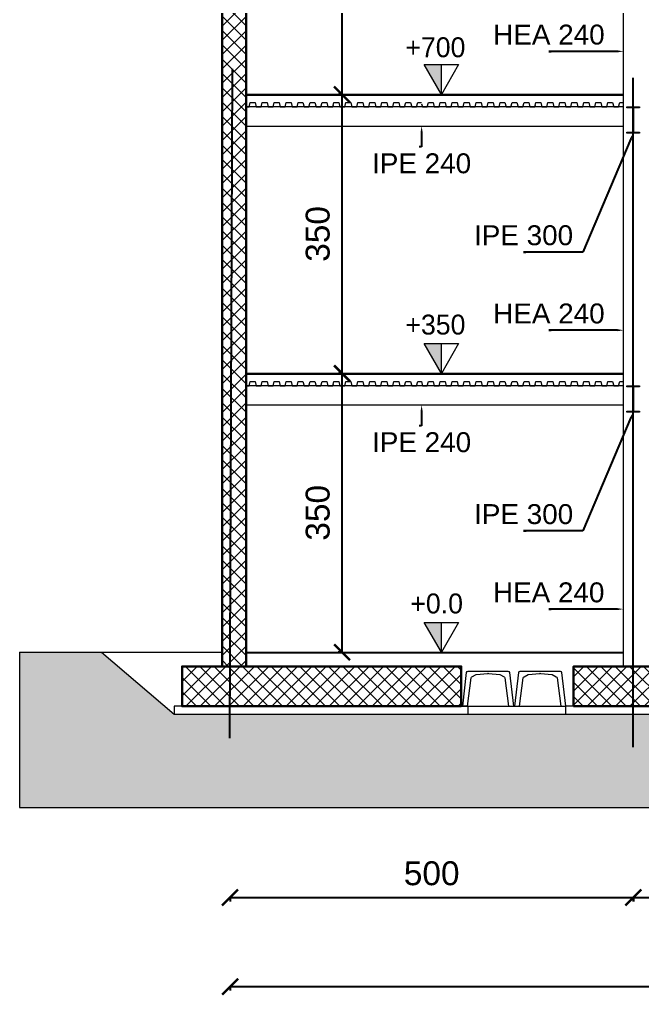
# Model space of a CAD drawing. Header units: millimetres. Extents: x 1415 to 3549, y 2194 to 4677.
# Drawn here: x 1802.07 to 1809.88, y 2270.37 to 2282.62 of the extents above; entities that cross this region are included whole.
import ezdxf
from ezdxf import colors
from ezdxf.entities.mleader import LeaderData, LeaderLine
from ezdxf.math import Vec2, Vec3

# ---------------------------------------------------------------- set-up
doc = ezdxf.new("R2010")
doc.units = ezdxf.units.MM
doc.linetypes.add('ACAD_ISO02W100', pattern=[15, 12, -3])
doc.layers.get('0').update_dxf_attribs({"plot": 0})
for name, color, linetype, lineweight in [('giunti', 7, 'Continuous', 15), ('Layer3', 7, 'Continuous', 15), ('Layer4', 7, 'Continuous', 15), ('quote', 252, 'Continuous', 5), ('Setti', 5, 'Continuous', 30), ('staffe', 10, 'Continuous', 9)]:
    doc.layers.add(name, color=color, linetype=linetype, lineweight=lineweight)
doc.layers.add('linea tratteggiata', color=221, linetype='ACAD_ISO02W100')
doc.styles.add('per i setti', font='ARIALN.TTF')
doc.styles.get("Standard").update_dxf_attribs({"font": 'arial.ttf'})
doc.dimstyles.new('quote cm scala 200', dxfattribs={"dimtxt": 0.3, "dimasz": 0.2, "dimexe": 0.05, "dimexo": 0.0015, "dimgap": 0.15, "dimtad": 1, "dimdec": 0, "dimlfac": 100, "dimzin": 0, "dimdsep": 46, "dimtxsty": 'Standard', "dimblk": 'ARCHTICK', "dimcen": 0, "dimclre": 252, "dimadec": 0, "dimazin": 2, "dimtfac": 1, "dimtdec": 0, "dimtofl": 0, "dimtmove": 0, "dimatfit": 3, "dimfxl": 0.0035, "dimfxlon": 1, "dimtolj": 1, "dimtzin": 0, "dimarcsym": 0})

# ---------------------------------------------------------------- blocks, each defined once
blk = doc.blocks.new('_ArchTick')
at = {"color": 0, "linetype": 'ByBlock', "const_width": 0.15}
blk.add_lwpolyline([(-0.5, -0.5), (0.5, 0.5)], dxfattribs=at)
blk = doc.blocks.new('*D292')
at = {"layer": 'Defpoints', "color": 0, "transparency": 16777216}
for p in [(1806.114, 2278.181), (1806.435, 2278.181), (1806.436, 2274.681)]:
    blk.add_point(p, dxfattribs=at)
at = {"layer": 'quote', "color": 252, "lineweight": -2, "transparency": 16777216}
for p, q in [((1806.117, 2278.181), (1806.064, 2278.181)), ((1806.117, 2274.681), (1806.064, 2274.681))]:
    blk.add_line(p, q, dxfattribs=at)
at = {"layer": 'quote', "color": 0, "linetype": 'Continuous', "lineweight": -2, "transparency": 16777216}
blk.add_line((1806.114, 2274.681), (1806.114, 2278.181), dxfattribs=at)
at = {"layer": 'quote', "color": 0, "lineweight": -2, "transparency": 16777216, "xscale": 0.2, "yscale": 0.2, "zscale": 0.2}
for p, rotation in [((1806.114, 2278.181), 90), ((1806.114, 2274.681), 270)]:
    blk.add_blockref('_ArchTick', p, dxfattribs=dict(at, rotation=rotation))
at = {"layer": 'quote', "color": 0, "transparency": 16777216, "insert": (1805.81, 2276.431), "char_height": 0.3, "attachment_point": 5, "rotation": 90}
blk.add_mtext('\\A1;350', dxfattribs=at)
blk = doc.blocks.new('*D293')
at = {"layer": 'Defpoints', "color": 0, "transparency": 16777216}
for p in [(1806.114, 2281.681), (1806.114, 2281.681), (1806.114, 2278.181)]:
    blk.add_point(p, dxfattribs=at)
at = {"layer": 'quote', "color": 252, "lineweight": -2, "transparency": 16777216}
for p, q in [((1806.114, 2281.681), (1806.164, 2281.681)), ((1806.114, 2278.181), (1806.064, 2278.181))]:
    blk.add_line(p, q, dxfattribs=at)
at = {"layer": 'quote', "color": 0, "linetype": 'Continuous', "lineweight": -2, "transparency": 16777216}
blk.add_line((1806.114, 2278.181), (1806.114, 2281.681), dxfattribs=at)
at = {"layer": 'quote', "color": 0, "lineweight": -2, "transparency": 16777216, "xscale": 0.2, "yscale": 0.2, "zscale": 0.2}
for p, rotation in [((1806.114, 2281.681), 90), ((1806.114, 2278.181), 270)]:
    blk.add_blockref('_ArchTick', p, dxfattribs=dict(at, rotation=rotation))
at = {"layer": 'quote', "color": 0, "transparency": 16777216, "insert": (1805.81, 2279.931), "char_height": 0.3, "attachment_point": 5, "rotation": 90}
blk.add_mtext('\\A1;350', dxfattribs=at)
blk = doc.blocks.new('*D294')
at = {"layer": 'Defpoints', "color": 0, "transparency": 16777216}
for p in [(1806.114, 2285.181), (1806.114, 2285.181), (1806.114, 2281.681)]:
    blk.add_point(p, dxfattribs=at)
at = {"layer": 'quote', "color": 252, "lineweight": -2, "transparency": 16777216}
for p, q in [((1806.114, 2285.181), (1806.064, 2285.181)), ((1806.114, 2281.681), (1806.064, 2281.681))]:
    blk.add_line(p, q, dxfattribs=at)
at = {"layer": 'quote', "color": 0, "linetype": 'Continuous', "lineweight": -2, "transparency": 16777216}
blk.add_line((1806.114, 2281.681), (1806.114, 2285.181), dxfattribs=at)
at = {"layer": 'quote', "color": 0, "lineweight": -2, "transparency": 16777216, "xscale": 0.2, "yscale": 0.2, "zscale": 0.2}
for p, rotation in [((1806.114, 2285.181), 90), ((1806.114, 2281.681), 270)]:
    blk.add_blockref('_ArchTick', p, dxfattribs=dict(at, rotation=rotation))
at = {"layer": 'quote', "color": 0, "transparency": 16777216, "insert": (1805.81, 2283.431), "char_height": 0.3, "attachment_point": 5, "rotation": 90}
blk.add_mtext('\\A1;350', dxfattribs=at)
blk = doc.blocks.new('*D1436')
at = {"layer": 'Defpoints', "color": 0, "transparency": 16777216}
for p in [(1809.766, 2274.21), (1814.762, 2274.209), (1814.762, 2271.602)]:
    blk.add_point(p, dxfattribs=at)
at = {"layer": 'quote', "color": 252, "lineweight": -2, "transparency": 16777216}
for p, q in [((1809.766, 2271.605), (1809.766, 2271.552)), ((1814.762, 2271.605), (1814.762, 2271.552))]:
    blk.add_line(p, q, dxfattribs=at)
at = {"layer": 'quote', "color": 0, "linetype": 'Continuous', "lineweight": -2, "transparency": 16777216}
blk.add_line((1809.766, 2271.602), (1814.762, 2271.602), dxfattribs=at)
at = {"layer": 'quote', "color": 0, "lineweight": -2, "transparency": 16777216, "xscale": 0.2, "yscale": 0.2, "zscale": 0.2, "rotation": 180}
blk.add_blockref('_ArchTick', (1809.766, 2271.602), dxfattribs=at)
at = {"layer": 'quote', "color": 0, "lineweight": -2, "transparency": 16777216, "xscale": 0.2, "yscale": 0.2, "zscale": 0.2}
blk.add_blockref('_ArchTick', (1814.762, 2271.602), dxfattribs=at)
at = {"layer": 'quote', "color": 0, "transparency": 16777216, "insert": (1812.264, 2271.905), "char_height": 0.3, "width": 0.89488, "attachment_point": 5}
blk.add_mtext('\\A1;500', dxfattribs=at)
blk = doc.blocks.new('*D1437')
at = {"layer": 'Defpoints', "color": 0, "transparency": 16777216}
for p in [(1804.709, 2274.21), (1809.767, 2274.21), (1809.767, 2271.602)]:
    blk.add_point(p, dxfattribs=at)
at = {"layer": 'quote', "color": 252, "lineweight": -2, "transparency": 16777216}
for p, q in [((1804.709, 2271.605), (1804.709, 2271.552)), ((1809.767, 2271.605), (1809.767, 2271.552))]:
    blk.add_line(p, q, dxfattribs=at)
at = {"layer": 'quote', "color": 0, "linetype": 'Continuous', "lineweight": -2, "transparency": 16777216}
blk.add_line((1804.709, 2271.602), (1809.767, 2271.602), dxfattribs=at)
at = {"layer": 'quote', "color": 0, "lineweight": -2, "transparency": 16777216, "xscale": 0.2, "yscale": 0.2, "zscale": 0.2, "rotation": 180}
blk.add_blockref('_ArchTick', (1804.709, 2271.602), dxfattribs=at)
at = {"layer": 'quote', "color": 0, "lineweight": -2, "transparency": 16777216, "xscale": 0.2, "yscale": 0.2, "zscale": 0.2}
blk.add_blockref('_ArchTick', (1809.767, 2271.602), dxfattribs=at)
at = {"layer": 'quote', "color": 0, "transparency": 16777216, "insert": (1807.238, 2271.905), "char_height": 0.3, "attachment_point": 5}
blk.add_mtext('\\A1;500', dxfattribs=at)
blk = doc.blocks.new('*D1443')
at = {"layer": 'Defpoints', "color": 0, "transparency": 16777216}
for p in [(1804.71, 2274.004), (1839.765, 2274.005), (1839.765, 2270.484)]:
    blk.add_point(p, dxfattribs=at)
at = {"layer": 'quote', "color": 252, "lineweight": -2, "transparency": 16777216}
for p, q in [((1804.71, 2270.487), (1804.71, 2270.434)), ((1839.765, 2270.487), (1839.765, 2270.434))]:
    blk.add_line(p, q, dxfattribs=at)
at = {"layer": 'quote', "color": 0, "linetype": 'Continuous', "lineweight": -2, "transparency": 16777216}
blk.add_line((1804.71, 2270.484), (1839.765, 2270.484), dxfattribs=at)
at = {"layer": 'quote', "color": 0, "lineweight": -2, "transparency": 16777216, "xscale": 0.2, "yscale": 0.2, "zscale": 0.2, "rotation": 180}
blk.add_blockref('_ArchTick', (1804.71, 2270.484), dxfattribs=at)
at = {"layer": 'quote', "color": 0, "lineweight": -2, "transparency": 16777216, "xscale": 0.2, "yscale": 0.2, "zscale": 0.2}
blk.add_blockref('_ArchTick', (1839.765, 2270.484), dxfattribs=at)
at = {"layer": 'quote', "color": 0, "transparency": 16777216, "insert": (1822.238, 2270.787), "char_height": 0.3, "attachment_point": 5}
blk.add_mtext('\\A1;3500', dxfattribs=at)

msp = doc.modelspace()

# ---------------------------------------------------------------- hatches: boundary and pattern name
at = {"layer": 'Layer4'}
h = msp.add_hatch(color=0, dxfattribs=at)
h.dxf.hatch_style = 1
h.paths.add_polyline_path([(1807.1426, 2282.0559), (1807.3591, 2281.6809), (1807.3591, 2282.0559)])
at = {"layer": 'Layer4', "true_color": 0x636466, "transparency": 33554687}
h = msp.add_hatch(color=251, dxfattribs=at)
h.dxf.hatch_style = 1
h.paths.add_polyline_path([(1809.845, 2281.5257), (1809.765, 2281.5257), (1809.685, 2281.5257), (1809.685, 2281.5142), (1809.7432, 2281.5142, -0.4142136), (1809.7612, 2281.4962), (1809.7612, 2281.3607), (1809.7612, 2281.2252, -0.4142136), (1809.7432, 2281.2072), (1809.685, 2281.2072), (1809.685, 2281.1957), (1809.765, 2281.1957), (1809.845, 2281.1957), (1809.845, 2281.2072), (1809.7867, 2281.2072, -0.4142136), (1809.7687, 2281.2252), (1809.7687, 2281.3607), (1809.7687, 2281.4962, -0.4142136), (1809.7867, 2281.5142), (1809.845, 2281.5142)])
at = {"layer": 'Layer4'}
h = msp.add_hatch(color=0, dxfattribs=at)
h.dxf.hatch_style = 1
h.paths.add_polyline_path([(1807.1428, 2278.5559), (1807.3594, 2278.1809), (1807.3594, 2278.5559)])
at = {"layer": 'Layer4', "true_color": 0x636466, "transparency": 33554687}
h = msp.add_hatch(color=251, dxfattribs=at)
h.dxf.hatch_style = 1
h.paths.add_polyline_path([(1809.845, 2278.0257), (1809.765, 2278.0257), (1809.685, 2278.0257), (1809.685, 2278.0142), (1809.7432, 2278.0142, -0.4142136), (1809.7612, 2277.9962), (1809.7612, 2277.8607), (1809.7612, 2277.7252, -0.4142136), (1809.7432, 2277.7072), (1809.685, 2277.7072), (1809.685, 2277.6957), (1809.765, 2277.6957), (1809.845, 2277.6957), (1809.845, 2277.7072), (1809.7867, 2277.7072, -0.4142136), (1809.7687, 2277.7252), (1809.7687, 2277.8607), (1809.7687, 2277.9962, -0.4142136), (1809.7867, 2278.0142), (1809.845, 2278.0142)])
at = {"layer": 'Layer4'}
h = msp.add_hatch(color=0, dxfattribs=at)
h.dxf.hatch_style = 1
h.paths.add_polyline_path([(1807.1428, 2275.0558), (1807.3594, 2274.6808), (1807.3594, 2275.0558)])
at = {"layer": 'quote', "transparency": 33554687}
h = msp.add_hatch(dxfattribs=at)
h.set_pattern_fill('EARTH', color=256, scale=0.09)
h.paths.add_polyline_path([(1842.3938, 2274.6812), (1841.4068, 2274.6832), (1840.4955, 2273.9063), (1840.4955, 2273.905), (1836.8095, 2273.9019), (1836.8095, 2273.9019), (1825.5787, 2273.9019), (1818.8387, 2273.9039), (1818.8387, 2273.9039), (1815.6132, 2273.9039), (1815.6132, 2273.9039), (1813.9132, 2273.9039), (1808.9172, 2273.9039), (1808.9172, 2273.9039), (1808.889, 2273.9039), (1807.6088, 2273.9039), (1804.0087, 2273.904), (1803.7704, 2274.107), (1803.6094, 2274.2442), (1803.5221, 2274.3187), (1803.0971, 2274.6808), (1802.0694, 2274.6808), (1802.0694, 2272.7327), (1842.3916, 2272.7327)])
at = {"layer": 'staffe', "lineweight": 5}
h = msp.add_hatch(dxfattribs=at)
h.set_pattern_fill('ANSI37', color=0, scale=0.04)
h.paths.add_polyline_path([(1819.9117, 2288.1808), (1819.7617, 2288.1808), (1819.6117, 2288.1808), (1819.6116, 2274.5039), (1819.9116, 2274.5039)])
h.paths.add_polyline_path([(1824.9116, 2288.1808), (1824.7577, 2288.1808), (1824.6116, 2288.1808), (1824.6123, 2274.5039), (1824.9123, 2274.5039)])
h.paths.add_polyline_path([(1804.9116, 2285.1808), (1804.6116, 2285.1808), (1804.6116, 2274.5039), (1804.9116, 2274.5039)])
h.paths.add_polyline_path([(1839.9116, 2285.1808), (1839.6116, 2285.1808), (1839.6116, 2274.5052), (1839.9116, 2274.5052)])
h = msp.add_hatch(dxfattribs=at)
h.set_pattern_fill('ANSI37', color=0, scale=0.04)
h.paths.add_polyline_path([(1807.6087, 2274.5039), (1804.7123, 2274.5039), (1804.7103, 2274.0039), (1807.6087, 2274.0039)])
h.paths.add_polyline_path([(1804.7123, 2274.5039), (1804.1087, 2274.5039), (1804.1087, 2274.0039), (1804.7103, 2274.0039)])
h.paths.add_polyline_path([(1810.5171, 2274.5039), (1809.7659, 2274.5039), (1809.7659, 2274.0039), (1810.5171, 2274.0039)])
h.paths.add_polyline_path([(1809.7659, 2274.5039), (1809.0171, 2274.5039), (1809.0171, 2274.0039), (1809.7659, 2274.0039)])
h.paths.add_polyline_path([(1815.5132, 2274.5039), (1814.7623, 2274.5039), (1814.7623, 2274.0039), (1815.5132, 2274.0039)])
h.paths.add_polyline_path([(1814.7623, 2274.5039), (1814.0132, 2274.5039), (1814.0132, 2274.0039), (1814.7623, 2274.0039)])
h.paths.add_polyline_path([(1819.7623, 2274.5039), (1818.9387, 2274.5039), (1818.9387, 2274.0039), (1819.7623, 2274.0039)])
h.paths.add_polyline_path([(1824.7623, 2274.5039), (1819.7623, 2274.5039), (1819.7623, 2274.0039), (1823.9787, 2274.0039), (1824.7623, 2274.0039)])
h.paths.add_polyline_path([(1825.5787, 2274.5039), (1824.7623, 2274.5039), (1824.7623, 2274.0039), (1825.5787, 2274.0039)])
h.paths.add_polyline_path([(1830.5132, 2274.5039), (1829.7623, 2274.5039), (1829.7623, 2274.0039), (1830.5132, 2274.0039)])
h.paths.add_polyline_path([(1829.7623, 2274.5039), (1829.0132, 2274.5039), (1829.0132, 2274.0039), (1829.7623, 2274.0039)])
h.paths.add_polyline_path([(1835.512, 2274.5039), (1834.7588, 2274.5039), (1834.7588, 2274.0039), (1835.512, 2274.0039)])
h.paths.add_polyline_path([(1834.7588, 2274.5039), (1834.012, 2274.5039), (1834.012, 2274.0039), (1834.7588, 2274.0039)])
h.paths.add_polyline_path([(1839.7648, 2274.5052), (1836.9095, 2274.505), (1836.9095, 2274.005), (1839.7648, 2274.0052)])
h.paths.add_polyline_path([(1840.4095, 2274.5053), (1839.7648, 2274.5052), (1839.7648, 2274.0052), (1840.4095, 2274.0053)])

# ---------------------------------------------------------------- linework, layer by layer
at = {"layer": 'giunti'}
msp.add_lwpolyline([(1809.645, 2274.5039), (1809.645, 2278.336), (1809.645, 2281.836), (1809.6459, 2285.0183)], dxfattribs=at)
at = {"layer": 'Layer3'}
for points in [[(1807.1116, 2281.5257), (1804.9116, 2281.5257)], [(1809.645, 2281.5257), (1807.1116, 2281.5257)], [(1807.1116, 2278.0257), (1804.9116, 2278.0257)], [(1809.645, 2278.0257), (1807.1116, 2278.0257)]]:
    msp.add_lwpolyline(points, dxfattribs=at)
for points in [[(1809.685, 2281.1957), (1809.685, 2281.2072), (1809.7432, 2281.2072, 0.4142136), (1809.7612, 2281.2252), (1809.7612, 2281.3607), (1809.7612, 2281.4962, 0.4142136), (1809.7432, 2281.5142), (1809.685, 2281.5142), (1809.685, 2281.5257), (1809.765, 2281.5257), (1809.845, 2281.5257), (1809.845, 2281.5142), (1809.7867, 2281.5142, 0.4142136), (1809.7687, 2281.4962), (1809.7687, 2281.3607), (1809.7687, 2281.2252, 0.4142136), (1809.7867, 2281.2072), (1809.845, 2281.2072), (1809.845, 2281.1957), (1809.765, 2281.1957)], [(1809.685, 2277.6957), (1809.685, 2277.7072), (1809.7432, 2277.7072, 0.4142136), (1809.7612, 2277.7252), (1809.7612, 2277.8607), (1809.7612, 2277.9962, 0.4142136), (1809.7432, 2278.0142), (1809.685, 2278.0142), (1809.685, 2278.0257), (1809.765, 2278.0257), (1809.845, 2278.0257), (1809.845, 2278.0142), (1809.7867, 2278.0142, 0.4142136), (1809.7687, 2277.9962), (1809.7687, 2277.8607), (1809.7687, 2277.7252, 0.4142136), (1809.7867, 2277.7072), (1809.845, 2277.7072), (1809.845, 2277.6957), (1809.765, 2277.6957)]]:
    msp.add_lwpolyline(points, format="xyb", close=True, dxfattribs=at)
at = {"layer": 'Layer4'}
for p, q in [((1807.1116, 2281.681), (1804.9116, 2281.6809)), ((1807.1116, 2281.6688), (1804.9116, 2281.6688)), ((1809.645, 2281.681), (1807.1116, 2281.6808)), ((1809.645, 2281.6688), (1807.1116, 2281.6688)), ((1807.1116, 2278.181), (1804.9116, 2278.1809)), ((1807.1116, 2278.1688), (1804.9116, 2278.1688)), ((1809.645, 2278.181), (1807.1116, 2278.1808)), ((1809.645, 2278.1688), (1807.1116, 2278.1688)), ((1804.9087, 2274.6808), (1809.6421, 2274.6808)), ((1809.6421, 2274.6674), (1804.9087, 2274.6674))]:
    msp.add_line(p, q, dxfattribs=at)
for points in [[(1807.3591, 2281.6809), (1807.1426, 2282.0559), (1807.5756, 2282.0559)], [(1807.3594, 2278.1809), (1807.1428, 2278.5559), (1807.5759, 2278.5559)], [(1807.3594, 2274.6808), (1807.1428, 2275.0558), (1807.5759, 2275.0558)]]:
    msp.add_lwpolyline(points, close=True, dxfattribs=at)
for points in [[(1807.3591, 2281.6809), (1807.3591, 2282.0559)], [(1804.9116, 2281.5257), (1804.9491, 2281.5257), (1804.9626, 2281.5807), (1805.024, 2281.5807), (1805.0375, 2281.5257), (1805.0991, 2281.5257), (1805.1053, 2281.5507)], [(1805.0282, 2281.5638), (1805.0375, 2281.5258), (1805.0991, 2281.5258), (1805.1126, 2281.5808), (1805.174, 2281.5808), (1805.1875, 2281.5258), (1805.2491, 2281.5258), (1805.2626, 2281.5808), (1805.324, 2281.5808), (1805.3375, 2281.5258), (1805.3991, 2281.5258), (1805.4126, 2281.5808), (1805.474, 2281.5808), (1805.4875, 2281.5258), (1805.5491, 2281.5258), (1805.5553, 2281.5508)], [(1805.4782, 2281.5638), (1805.4875, 2281.5258), (1805.5491, 2281.5258), (1805.5626, 2281.5808), (1805.624, 2281.5808), (1805.6375, 2281.5258), (1805.6991, 2281.5258), (1805.7126, 2281.5808), (1805.774, 2281.5808), (1805.7875, 2281.5258), (1805.8491, 2281.5258), (1805.8626, 2281.5808), (1805.924, 2281.5808), (1805.9375, 2281.5258), (1805.9991, 2281.5258), (1806.0053, 2281.5508)], [(1805.9282, 2281.5638), (1805.9375, 2281.5258), (1805.9991, 2281.5258), (1806.0126, 2281.5808), (1806.074, 2281.5808), (1806.0875, 2281.5258), (1806.1491, 2281.5258), (1806.1626, 2281.5808), (1806.224, 2281.5808), (1806.2375, 2281.5258), (1806.2991, 2281.5258), (1806.3126, 2281.5808), (1806.374, 2281.5808), (1806.3875, 2281.5258), (1806.4491, 2281.5258), (1806.4553, 2281.5508)], [(1806.3782, 2281.5638), (1806.3875, 2281.5258), (1806.4491, 2281.5258), (1806.4626, 2281.5808), (1806.524, 2281.5808), (1806.5375, 2281.5258), (1806.5991, 2281.5258), (1806.6126, 2281.5808), (1806.674, 2281.5808), (1806.6875, 2281.5258), (1806.7491, 2281.5258), (1806.7626, 2281.5808), (1806.824, 2281.5808), (1806.8375, 2281.5258), (1806.8991, 2281.5258), (1806.9053, 2281.5508)], [(1806.8282, 2281.5638), (1806.8375, 2281.5258), (1806.8991, 2281.5258), (1806.9126, 2281.5808), (1806.974, 2281.5808), (1806.9875, 2281.5258), (1807.0491, 2281.5258), (1807.0626, 2281.5808), (1807.1116, 2281.5808)], [(1807.1116, 2281.5637), (1807.1209, 2281.5257), (1807.1826, 2281.5257), (1807.1961, 2281.5807), (1807.2574, 2281.5807), (1807.2709, 2281.5257), (1807.3326, 2281.5257), (1807.3461, 2281.5807), (1807.4074, 2281.5807), (1807.4209, 2281.5257), (1807.4826, 2281.5257), (1807.4961, 2281.5807), (1807.5574, 2281.5807), (1807.5709, 2281.5257), (1807.6326, 2281.5257), (1807.6387, 2281.5507)], [(1807.5616, 2281.5638), (1807.5709, 2281.5258), (1807.6326, 2281.5258), (1807.6461, 2281.5808), (1807.7074, 2281.5808), (1807.7209, 2281.5258), (1807.7826, 2281.5258), (1807.7961, 2281.5808), (1807.8574, 2281.5808), (1807.8709, 2281.5258), (1807.9326, 2281.5258), (1807.9461, 2281.5808), (1808.0074, 2281.5808), (1808.0209, 2281.5258), (1808.0826, 2281.5258), (1808.0887, 2281.5508)], [(1808.0116, 2281.5638), (1808.0209, 2281.5258), (1808.0826, 2281.5258), (1808.0961, 2281.5808), (1808.1574, 2281.5808), (1808.1709, 2281.5258), (1808.2326, 2281.5258), (1808.2461, 2281.5808), (1808.3074, 2281.5808), (1808.3209, 2281.5258), (1808.3826, 2281.5258), (1808.3961, 2281.5808), (1808.4574, 2281.5808), (1808.4709, 2281.5258), (1808.5326, 2281.5258), (1808.5387, 2281.5508)], [(1808.4616, 2281.5638), (1808.4709, 2281.5258), (1808.5326, 2281.5258), (1808.5461, 2281.5808), (1808.6074, 2281.5808), (1808.6209, 2281.5258), (1808.6826, 2281.5258), (1808.6961, 2281.5808), (1808.7574, 2281.5808), (1808.7709, 2281.5258), (1808.8326, 2281.5258), (1808.8461, 2281.5808), (1808.9074, 2281.5808), (1808.9209, 2281.5258), (1808.9826, 2281.5258), (1808.9887, 2281.5508)], [(1808.9116, 2281.5638), (1808.9209, 2281.5258), (1808.9826, 2281.5258), (1808.9961, 2281.5808), (1809.0574, 2281.5808), (1809.0709, 2281.5258), (1809.1326, 2281.5258), (1809.1461, 2281.5808), (1809.2074, 2281.5808), (1809.2209, 2281.5258), (1809.2826, 2281.5258), (1809.2961, 2281.5808), (1809.3574, 2281.5808), (1809.3709, 2281.5258), (1809.4326, 2281.5258), (1809.4387, 2281.5508)], [(1809.3616, 2281.5638), (1809.3709, 2281.5258), (1809.4326, 2281.5258), (1809.4461, 2281.5808), (1809.5074, 2281.5808), (1809.5209, 2281.5258), (1809.5826, 2281.5258), (1809.5961, 2281.5808), (1809.645, 2281.5808)], [(1807.3594, 2278.1809), (1807.3594, 2278.5559)], [(1804.9116, 2278.0257), (1804.9491, 2278.0257), (1804.9626, 2278.0807), (1805.024, 2278.0807), (1805.0375, 2278.0257), (1805.0991, 2278.0257), (1805.1053, 2278.0507)], [(1805.0282, 2278.0638), (1805.0375, 2278.0258), (1805.0991, 2278.0258), (1805.1126, 2278.0808), (1805.174, 2278.0808), (1805.1875, 2278.0258), (1805.2491, 2278.0258), (1805.2626, 2278.0808), (1805.324, 2278.0808), (1805.3375, 2278.0258), (1805.3991, 2278.0258), (1805.4126, 2278.0808), (1805.474, 2278.0808), (1805.4875, 2278.0258), (1805.5491, 2278.0258), (1805.5553, 2278.0508)], [(1805.4782, 2278.0638), (1805.4875, 2278.0258), (1805.5491, 2278.0258), (1805.5626, 2278.0808), (1805.624, 2278.0808), (1805.6375, 2278.0258), (1805.6991, 2278.0258), (1805.7126, 2278.0808), (1805.774, 2278.0808), (1805.7875, 2278.0258), (1805.8491, 2278.0258), (1805.8626, 2278.0808), (1805.924, 2278.0808), (1805.9375, 2278.0258), (1805.9991, 2278.0258), (1806.0053, 2278.0508)], [(1805.9282, 2278.0638), (1805.9375, 2278.0258), (1805.9991, 2278.0258), (1806.0126, 2278.0808), (1806.074, 2278.0808), (1806.0875, 2278.0258), (1806.1491, 2278.0258), (1806.1626, 2278.0808), (1806.224, 2278.0808), (1806.2375, 2278.0258), (1806.2991, 2278.0258), (1806.3126, 2278.0808), (1806.374, 2278.0808), (1806.3875, 2278.0258), (1806.4491, 2278.0258), (1806.4553, 2278.0508)], [(1806.3782, 2278.0638), (1806.3875, 2278.0258), (1806.4491, 2278.0258), (1806.4626, 2278.0808), (1806.524, 2278.0808), (1806.5375, 2278.0258), (1806.5991, 2278.0258), (1806.6126, 2278.0808), (1806.674, 2278.0808), (1806.6875, 2278.0258), (1806.7491, 2278.0258), (1806.7626, 2278.0808), (1806.824, 2278.0808), (1806.8375, 2278.0258), (1806.8991, 2278.0258), (1806.9053, 2278.0508)], [(1806.8282, 2278.0638), (1806.8375, 2278.0258), (1806.8991, 2278.0258), (1806.9126, 2278.0808), (1806.974, 2278.0808), (1806.9875, 2278.0258), (1807.0491, 2278.0258), (1807.0626, 2278.0808), (1807.1116, 2278.0808)], [(1807.1116, 2278.0808), (1807.1209, 2278.0257), (1807.1826, 2278.0257), (1807.1961, 2278.0807), (1807.2574, 2278.0807), (1807.2709, 2278.0257), (1807.3326, 2278.0257), (1807.3461, 2278.0807), (1807.4074, 2278.0807), (1807.4209, 2278.0257), (1807.4826, 2278.0257), (1807.4961, 2278.0807), (1807.5574, 2278.0807), (1807.5709, 2278.0257), (1807.6326, 2278.0257), (1807.6387, 2278.0507)], [(1807.5616, 2278.0638), (1807.5709, 2278.0258), (1807.6326, 2278.0258), (1807.6461, 2278.0808), (1807.7074, 2278.0808), (1807.7209, 2278.0258), (1807.7826, 2278.0258), (1807.7961, 2278.0808), (1807.8574, 2278.0808), (1807.8709, 2278.0258), (1807.9326, 2278.0258), (1807.9461, 2278.0808), (1808.0074, 2278.0808), (1808.0209, 2278.0258), (1808.0826, 2278.0258), (1808.0887, 2278.0508)], [(1808.0116, 2278.0638), (1808.0209, 2278.0258), (1808.0826, 2278.0258), (1808.0961, 2278.0808), (1808.1574, 2278.0808), (1808.1709, 2278.0258), (1808.2326, 2278.0258), (1808.2461, 2278.0808), (1808.3074, 2278.0808), (1808.3209, 2278.0258), (1808.3826, 2278.0258), (1808.3961, 2278.0808), (1808.4574, 2278.0808), (1808.4709, 2278.0258), (1808.5326, 2278.0258), (1808.5387, 2278.0508)], [(1808.4616, 2278.0638), (1808.4709, 2278.0258), (1808.5326, 2278.0258), (1808.5461, 2278.0808), (1808.6074, 2278.0808), (1808.6209, 2278.0258), (1808.6826, 2278.0258), (1808.6961, 2278.0808), (1808.7574, 2278.0808), (1808.7709, 2278.0258), (1808.8326, 2278.0258), (1808.8461, 2278.0808), (1808.9074, 2278.0808), (1808.9209, 2278.0258), (1808.9826, 2278.0258), (1808.9887, 2278.0508)], [(1808.9116, 2278.0638), (1808.9209, 2278.0258), (1808.9826, 2278.0258), (1808.9961, 2278.0808), (1809.0574, 2278.0808), (1809.0709, 2278.0258), (1809.1326, 2278.0258), (1809.1461, 2278.0808), (1809.2074, 2278.0808), (1809.2209, 2278.0258), (1809.2826, 2278.0258), (1809.2961, 2278.0808), (1809.3574, 2278.0808), (1809.3709, 2278.0258), (1809.4326, 2278.0258), (1809.4387, 2278.0508)], [(1809.3616, 2278.0638), (1809.3709, 2278.0258), (1809.4326, 2278.0258), (1809.4461, 2278.0808), (1809.5074, 2278.0808), (1809.5209, 2278.0258), (1809.5826, 2278.0258), (1809.5961, 2278.0808), (1809.645, 2278.0808)], [(1807.3594, 2274.6808), (1807.3594, 2275.0558)], [(1802.0694, 2274.6808), (1802.0694, 2272.7327), (1842.3916, 2272.7327), (1842.3938, 2274.6812)], [(1802.0694, 2274.6808), (1803.3145, 2274.6808)], [(1803.0971, 2274.6808), (1804.0087, 2273.9039)], [(1803.0971, 2274.6808), (1804.6116, 2274.6808)], [(1804.0087, 2274.0039), (1804.0087, 2274.0039), (1804.0087, 2273.9039), (1807.6947, 2273.9039), (1807.6947, 2274.0039), (1805.7087, 2274.0039), (1804.0087, 2274.0039)], [(1807.6087, 2274.0039), (1808.9171, 2274.0047)], [(1807.6087, 2273.9039), (1818.8387, 2273.9039), (1818.8387, 2274.0038)], [(1808.9171, 2274.0039), (1808.9171, 2274.0039), (1808.9172, 2273.9039), (1810.6172, 2273.9039), (1810.6172, 2274.0039), (1810.6172, 2274.0039), (1808.9171, 2274.0039)]]:
    msp.add_lwpolyline(points, dxfattribs=at)
at = {"layer": 'Layer4', "color": 5}
for points in [[(1804.9116, 2281.2857), (1807.1116, 2281.2857)], [(1807.1116, 2281.2857), (1807.1116, 2281.2857), (1809.645, 2281.2857)], [(1804.9116, 2277.7857), (1807.1116, 2277.7857)], [(1807.1116, 2277.7857), (1807.1116, 2277.7857), (1809.645, 2277.7857)]]:
    msp.add_lwpolyline(points, dxfattribs=at)
at = {"layer": 'Layer4', "color": 30}
for points in [[(1807.6274, 2274.0035), (1807.6754, 2274.4277, -0.3772985), (1807.6952, 2274.4451), (1808.1941, 2274.4451), (1808.1941, 2274.4451, -0.376581), (1808.2139, 2274.4277), (1808.2629, 2274.0035)], [(1807.6869, 2274.0035), (1807.7327, 2274.3591, -0.2453607), (1807.7433, 2274.3743), (1807.7946, 2274.4009), (1807.9403, 2274.4162, -0.1092843), (1807.949, 2274.4162), (1808.0946, 2274.4009), (1808.146, 2274.3743, -0.2453607), (1808.1566, 2274.3591), (1808.2024, 2274.0035)], [(1808.2816, 2274.0036), (1808.3296, 2274.4277, -0.3772985), (1808.3494, 2274.4451), (1808.8483, 2274.4451), (1808.8483, 2274.4451, -0.376581), (1808.8681, 2274.4277), (1808.9171, 2274.0036)], [(1808.3411, 2274.0036), (1808.3869, 2274.3591, -0.2453607), (1808.3975, 2274.3743), (1808.4488, 2274.4009), (1808.5945, 2274.4162, -0.1092843), (1808.6032, 2274.4162), (1808.7488, 2274.4009), (1808.8002, 2274.3743, -0.2453607), (1808.8108, 2274.3591), (1808.8566, 2274.0036)]]:
    msp.add_lwpolyline(points, format="xyb", dxfattribs=at)
at = {"layer": 'linea tratteggiata', "ltscale": 0.7}
for points in [[(1804.7087, 2273.6039), (1804.7617, 2286.9829)], [(1809.7659, 2273.4891), (1809.7659, 2286.983)]]:
    msp.add_lwpolyline(points, dxfattribs=at)
at = {"layer": 'Setti'}
for points in [[(1804.6116, 2274.5039), (1804.6116, 2285.1808), (1804.9116, 2285.1808), (1804.9116, 2274.5039)], [(1807.6087, 2274.0039), (1804.1087, 2274.0039), (1804.1087, 2274.5039), (1807.6087, 2274.5039), (1807.6087, 2274.0039)], [(1809.0171, 2274.0039), (1810.5171, 2274.0039), (1810.5171, 2274.5039), (1809.0171, 2274.5039), (1809.0171, 2274.0039)]]:
    msp.add_lwpolyline(points, dxfattribs=at)

# ---------------------------------------------------------------- texts
at = {"layer": 'Layer4', "char_height": 0.25, "attachment_point": 1, "style": 'per i setti'}
for s, insert in [('{\\fBahnschrift Light|b0|i0|c0|p34;+700}', (1806.908, 2282.3988)), ('{\\fBahnschrift Light|b0|i0|c0|p34;+350}', (1806.9083, 2278.9183)), ('\\pxqc;{\\fBahnschrift Light|b0|i0|c0|p34;+0.0}', (1806.9083, 2275.4182))]:
    msp.add_mtext_dynamic_manual_height_columns(s, width=0.783834, gutter_width=31.25, heights=[0], dxfattribs=dict(at, insert=insert))

# ---------------------------------------------------------------- dimensions: what is measured, and where the dimension line sits
at = {"layer": 'quote'}
for base, p1, p2, picture, middle in [((1806.1135, 2285.1809), (1806.1135, 2281.6809), (1806.1135, 2285.1809), '*D294', (1805.8103, 2283.4309)), ((1806.1135, 2281.6809), (1806.1138, 2278.181), (1806.1135, 2281.6809), '*D293', (1805.8103, 2279.931)), ((1806.1138, 2278.181), (1806.4356, 2274.6808), (1806.4354, 2278.181), '*D292', (1805.8105, 2276.4309))]:
    dim = msp.add_linear_dim(base=base, p1=p1, p2=p2, angle=90, text='350', dimstyle='quote cm scala 200', dxfattribs=at)
    dim.commit()
    dim.dimension.update_dxf_attribs({"geometry": picture, "text_midpoint": middle})
for base, p1, p2, text, picture, middle in [((1809.7672, 2271.6015), (1804.709, 2274.2095), (1809.7672, 2274.2095), '500', '*D1437', (1807.2381, 2271.9047)), ((1839.7648, 2270.4838), (1804.7103, 2274.0039), (1839.7648, 2274.005), '3500', '*D1443', (1822.2376, 2270.7871))]:
    dim = msp.add_linear_dim(base=base, p1=p1, p2=p2, text=text, dimstyle='quote cm scala 200', dxfattribs=at)
    dim.commit()
    dim.dimension.update_dxf_attribs({"geometry": picture, "text_midpoint": middle})
dim = msp.add_linear_dim(base=(1814.7623, 2271.6015), p1=(1809.7659, 2274.2095), p2=(1814.7623, 2274.2095), dimstyle='quote cm scala 200', dxfattribs=at)
dim.commit()
dim.dimension.update_dxf_attribs({"geometry": '*D1436', "text_midpoint": (1812.2641, 2271.9047)})

# ---------------------------------------------------------------- leaders
ml = msp.add_multileader_mtext('Standard', dxfattribs=at)
ml.set_content('HEA 240', color=256)
ml.set_leader_properties()
ml.build(insert=Vec2(0, 0))
ml.multileader.update_dxf_attribs({"text_attachment_direction": 1, "dogleg_length": 0.03, "arrow_head_size": 0.075})
ctx = ml.context
ctx.base_point, ctx.char_height, ctx.arrow_head_size, ctx.landing_gap_size, ctx.plane_origin = Vec3(1808.7084, 2282.2227), 0.25, 0.075, 0.08, Vec3(1809.645, 2282.2227)
ctx.text_align_type = 1
notes = []
notes.append((ctx, [(0, (1, 1, 0), (1808.7084, 2282.2227), (1, 0), 0.03, [(0, [(1809.645, 2282.2227)], 0, [])])]))
ctx.mtext.insert, ctx.mtext.alignment, ctx.mtext.flow_direction = Vec3(1808.7084, 2282.558), 2, 5
ml = msp.add_multileader_mtext('Standard', dxfattribs=at)
ml.set_content('IPE 240', color=256)
ml.set_leader_properties()
ml.build(insert=Vec2(0, 0))
ml.multileader.update_dxf_attribs({"text_attachment_direction": 1, "dogleg_length": 0.03, "arrow_head_size": 0.075})
ctx = ml.context
ctx.base_point, ctx.char_height, ctx.arrow_head_size, ctx.landing_gap_size, ctx.plane_origin = Vec3(1807.1116, 2280.6072), 0.25, 0.075, 0.08, Vec3(1807.1116, 2281.2857)
ctx.text_align_type = 1
notes.append((ctx, [(0, (1, 1, 0), (1807.1116, 2281.0225), (-1, 0), 0.03, [(0, [(1807.1116, 2281.2857)], 0, [])])]))
ctx.mtext.insert, ctx.mtext.alignment, ctx.mtext.flow_direction = Vec3(1807.1116, 2280.9425), 2, 5
ml = msp.add_multileader_mtext('Standard', dxfattribs=at)
ml.set_content('IPE 300', color=256)
ml.set_leader_properties()
ml.build(insert=Vec2(0, 0))
ml.multileader.update_dxf_attribs({"text_attachment_direction": 1, "dogleg_length": 0.03, "arrow_head_size": 0.075})
ctx = ml.context
ctx.base_point, ctx.char_height, ctx.arrow_head_size, ctx.landing_gap_size, ctx.plane_origin = Vec3(1808.3904, 2279.7042), 0.25, 0.075, 0.08, Vec3(1809.765, 2280.4667)
ctx.text_align_type = 1
notes.append((ctx, [(0, (1, 1, 0), (1808.3904, 2279.7042), (1, 0), 0.03, [(0, [(1809.7659, 2281.1957), (1809.1335, 2279.7042)], 0, [])])]))
ctx.mtext.insert, ctx.mtext.alignment, ctx.mtext.flow_direction = Vec3(1808.3904, 2280.0397), 2, 5
ml = msp.add_multileader_mtext('Standard', dxfattribs=at)
ml.set_content('HEA 240', color=256)
ml.set_leader_properties()
ml.build(insert=Vec2(0, 0))
ml.multileader.update_dxf_attribs({"text_attachment_direction": 1, "dogleg_length": 0.03, "arrow_head_size": 0.075})
ctx = ml.context
ctx.base_point, ctx.char_height, ctx.arrow_head_size, ctx.landing_gap_size, ctx.plane_origin = Vec3(1808.7084, 2278.7227), 0.25, 0.075, 0.08, Vec3(1809.645, 2278.7227)
ctx.text_align_type = 1
notes.append((ctx, [(0, (1, 1, 0), (1808.7084, 2278.7227), (1, 0), 0.03, [(0, [(1809.645, 2278.7227)], 0, [])])]))
ctx.mtext.insert, ctx.mtext.alignment, ctx.mtext.flow_direction = Vec3(1808.7084, 2279.058), 2, 5
ml = msp.add_multileader_mtext('Standard', dxfattribs=at)
ml.set_content('IPE 240', color=256)
ml.set_leader_properties()
ml.build(insert=Vec2(0, 0))
ml.multileader.update_dxf_attribs({"text_attachment_direction": 1, "dogleg_length": 0.03, "arrow_head_size": 0.075})
ctx = ml.context
ctx.base_point, ctx.char_height, ctx.arrow_head_size, ctx.landing_gap_size, ctx.plane_origin = Vec3(1807.1116, 2277.1072), 0.25, 0.075, 0.08, Vec3(1807.1116, 2277.7857)
ctx.text_align_type = 1
notes.append((ctx, [(0, (1, 1, 0), (1807.1116, 2277.5225), (-1, 0), 0.03, [(0, [(1807.1116, 2277.7857)], 0, [])])]))
ctx.mtext.insert, ctx.mtext.alignment, ctx.mtext.flow_direction = Vec3(1807.1116, 2277.4425), 2, 5
ml = msp.add_multileader_mtext('Standard', dxfattribs=at)
ml.set_content('IPE 300', color=256)
ml.set_leader_properties()
ml.build(insert=Vec2(0, 0))
ml.multileader.update_dxf_attribs({"text_attachment_direction": 1, "dogleg_length": 0.03, "arrow_head_size": 0.075})
ctx = ml.context
ctx.base_point, ctx.char_height, ctx.arrow_head_size, ctx.landing_gap_size, ctx.plane_origin = Vec3(1808.3913, 2276.2042), 0.25, 0.075, 0.08, Vec3(1809.7659, 2276.9667)
ctx.text_align_type = 1
notes.append((ctx, [(0, (1, 1, 0), (1808.3913, 2276.2042), (1, 0), 0.03, [(0, [(1809.7668, 2277.6957), (1809.1344, 2276.2042)], 0, [])])]))
ctx.mtext.insert, ctx.mtext.alignment, ctx.mtext.flow_direction = Vec3(1808.3913, 2276.5397), 2, 5
ml = msp.add_multileader_mtext('Standard', dxfattribs=at)
ml.set_content('HEA 240', color=256)
ml.set_leader_properties()
ml.build(insert=Vec2(0, 0))
ml.multileader.update_dxf_attribs({"text_attachment_direction": 1, "dogleg_length": 0.03, "arrow_head_size": 0.075})
ctx = ml.context
ctx.base_point, ctx.char_height, ctx.arrow_head_size, ctx.landing_gap_size, ctx.plane_origin = Vec3(1808.7055, 2275.2225), 0.25, 0.075, 0.08, Vec3(1809.6421, 2275.2225)
ctx.text_align_type = 1
notes.append((ctx, [(0, (1, 1, 0), (1808.7055, 2275.2225), (1, 0), 0.03, [(0, [(1809.6421, 2275.2225)], 0, [])])]))
ctx.mtext.insert, ctx.mtext.alignment, ctx.mtext.flow_direction = Vec3(1808.7055, 2275.5578), 2, 5
for ctx, leaders in notes:
    for number, flags, end, landing, length, lines in leaders:
        leader = LeaderData()
        leader.index, (leader.has_last_leader_line, leader.has_dogleg_vector, leader.attachment_direction) = number, flags
        leader.last_leader_point, leader.dogleg_vector, leader.dogleg_length = Vec3(end), Vec3(landing), length
        for number, points, colour, breaks in lines:
            line = LeaderLine()
            line.index, line.vertices, line.color, line.breaks = number, Vec3.list(points), colors.encode_raw_color(colour), breaks
            leader.lines.append(line)
        ctx.leaders.append(leader)

doc.saveas('drawing.dxf')
